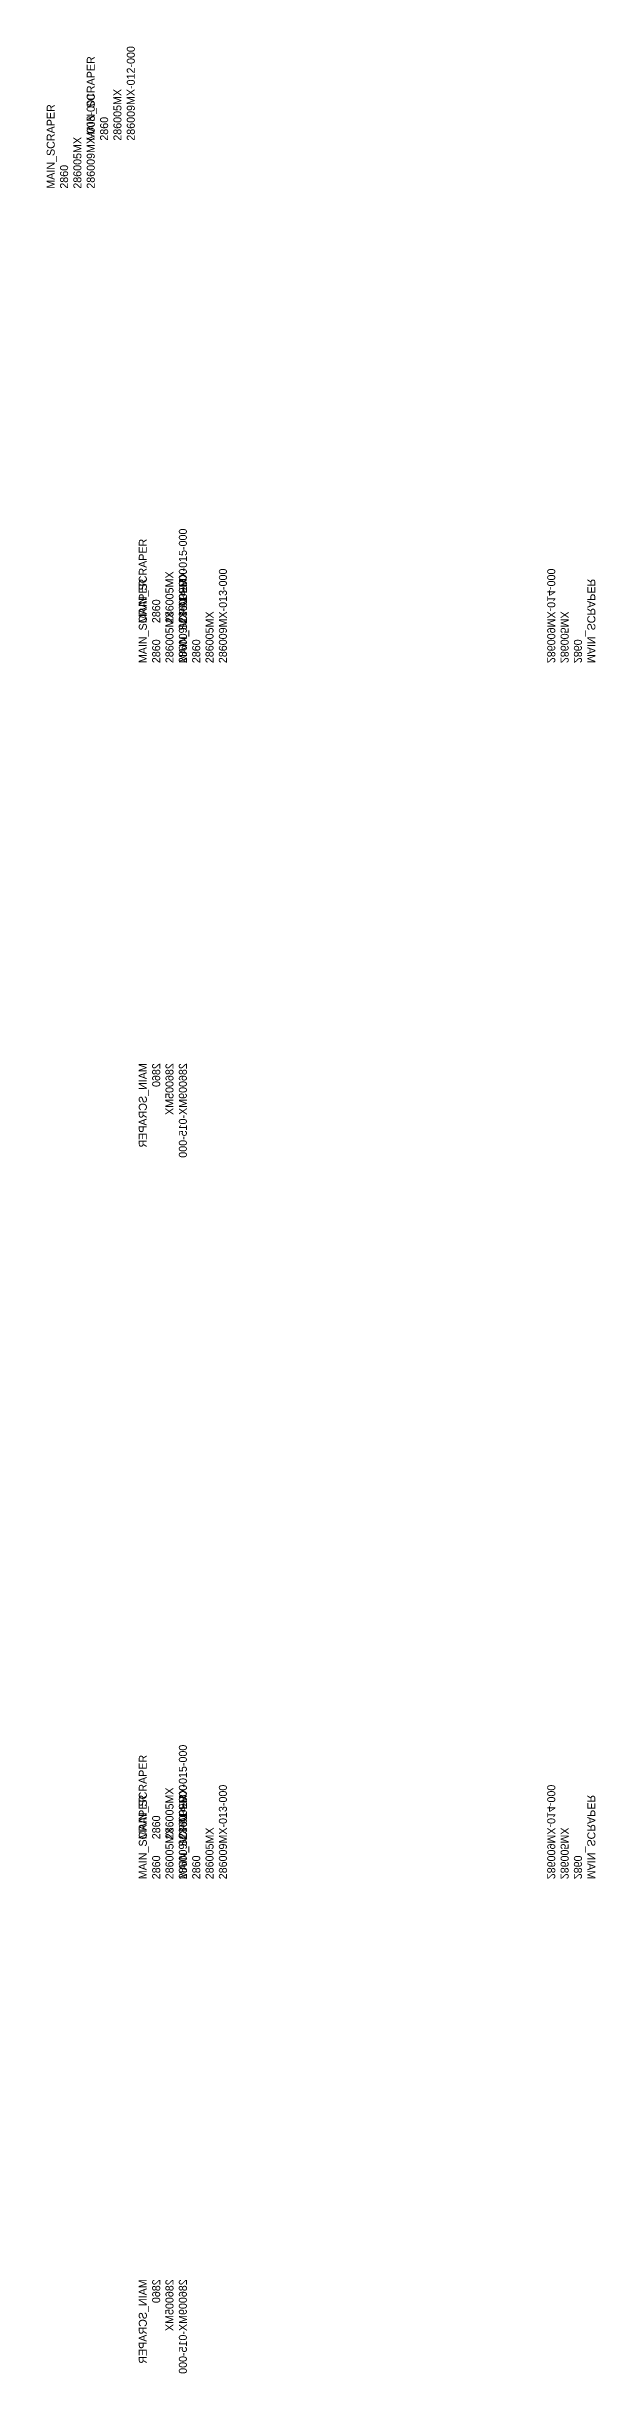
# Model space of a CAD drawing. Header units: millimetres. Extents: x 32072 to 32890, y 14147 to 25940.
# Drawn here: x 32072 to 32757, y 20177 to 23085 of the extents above; entities that cross this region are included whole.
import ezdxf

# ---------------------------------------------------------------- set-up
doc = ezdxf.new("R2010")
doc.units = ezdxf.units.MM
doc.layers.add('286009MX', color=42, linetype='Continuous')

# ---------------------------------------------------------------- blocks, each defined once
blk = doc.blocks.new('286009MX-014-000')
at = {"flags": 4}
for tag, p in [('AREA_NAME', (0, 0)), ('AREA_NUMBER', (0, -16.7)), ('ASSEMBLY_DRAWING', (0, -33.3)), ('COMPONENT_TAG', (0, -50))]:
    blk.add_attdef(tag, p, '', height=10, dxfattribs=at)
blk = doc.blocks.new('286009MX-015-000')
at = {"flags": 4}
for tag, p in [('AREA_NAME', (0, 0)), ('AREA_NUMBER', (0, -16.7)), ('ASSEMBLY_DRAWING', (0, -33.3)), ('COMPONENT_TAG', (0, -50))]:
    blk.add_attdef(tag, p, '', height=10, dxfattribs=at)
blk = doc.blocks.new('286009MX-013-000')
at = {"flags": 4}
for tag, p in [('AREA_NAME', (0, 0)), ('AREA_NUMBER', (0, -16.7)), ('ASSEMBLY_DRAWING', (0, -33.3)), ('COMPONENT_TAG', (0, -50))]:
    blk.add_attdef(tag, p, '', height=10, dxfattribs=at)
blk = doc.blocks.new('286009MX-012-000')
at = {"flags": 4}
for tag, p in [('AREA_NAME', (0, 0)), ('AREA_NUMBER', (0, -16.7)), ('ASSEMBLY_DRAWING', (0, -33.3)), ('COMPONENT_TAG', (0, -50))]:
    blk.add_attdef(tag, p, '', height=10, dxfattribs=at)
blk = doc.blocks.new('286009MX-008-000')
at = {"flags": 4}
for tag, p in [('AREA_NAME', (0, 0)), ('AREA_NUMBER', (0, -16.7)), ('ASSEMBLY_DRAWING', (0, -33.3)), ('COMPONENT_TAG', (0, -50))]:
    blk.add_attdef(tag, p, '', height=10, dxfattribs=at)

msp = doc.modelspace()

# ---------------------------------------------------------------- block references
at = {"layer": '286009MX'}
ref = msp.add_blockref('286009MX-012-000', (32132, 22967.5, 8045), dxfattribs=dict(at, rotation=90))
ref.add_attrib('COMPONENT_TAG', '286009MX-012-000', (32182, 22967.5, 8045), dxfattribs={"layer": '0', "height": 10, "rotation": 90})
ref.add_attrib('AREA_NUMBER', '2860', (32148.7, 22967.5, 8045), dxfattribs={"layer": '0', "height": 10, "rotation": 90})
ref.add_attrib('ASSEMBLY_DRAWING', '286005MX', (32165.3, 22967.5, 8045), dxfattribs={"layer": '0', "height": 10, "rotation": 90})
ref.add_attrib('AREA_NAME', 'MAIN_SCRAPER', (32132, 22967.5, 8045), dxfattribs={"layer": '0', "height": 10, "rotation": 90})
ref = msp.add_blockref('286009MX-008-000', (32082, 22907.5, 8048), dxfattribs=dict(at, rotation=90))
ref.add_attrib('AREA_NAME', 'MAIN_SCRAPER', (32082, 22907.5, 8048), dxfattribs={"layer": '0', "height": 10, "rotation": 90})
ref.add_attrib('COMPONENT_TAG', '286009MX-008-000', (32132, 22907.5, 8048), dxfattribs={"layer": '0', "height": 10, "rotation": 90})
ref.add_attrib('AREA_NUMBER', '2860', (32098.7, 22907.5, 8048), dxfattribs={"layer": '0', "height": 10, "rotation": 90})
ref.add_attrib('ASSEMBLY_DRAWING', '286005MX', (32115.3, 22907.5, 8048), dxfattribs={"layer": '0', "height": 10, "rotation": 90})
ref = msp.add_blockref('286009MX-015-000', (32197, 22364.5, 8112), dxfattribs=dict(at, rotation=90))
ref.add_attrib('COMPONENT_TAG', '286009MX-015-000', (32247, 22364.5, 8112), dxfattribs={"layer": '0', "height": 10, "rotation": 90})
ref.add_attrib('AREA_NAME', 'MAIN_SCRAPER', (32197, 22364.5, 8112), dxfattribs={"layer": '0', "height": 10, "rotation": 90})
ref.add_attrib('AREA_NUMBER', '2860', (32213.7, 22364.5, 8112), dxfattribs={"layer": '0', "height": 10, "rotation": 90})
ref.add_attrib('ASSEMBLY_DRAWING', '286005MX', (32230.3, 22364.5, 8112), dxfattribs={"layer": '0', "height": 10, "rotation": 90})
ref = msp.add_blockref('286009MX-014-000', (32197, 22314.5, 8112), dxfattribs=dict(at, rotation=90))
ref.add_attrib('COMPONENT_TAG', '286009MX-014-000', (32247, 22314.5, 8112), dxfattribs={"layer": '0', "height": 10, "rotation": 90})
ref.add_attrib('ASSEMBLY_DRAWING', '286005MX', (32230.3, 22314.5, 8112), dxfattribs={"layer": '0', "height": 10, "rotation": 90})
ref.add_attrib('AREA_NUMBER', '2860', (32213.7, 22314.5, 8112), dxfattribs={"layer": '0', "height": 10, "rotation": 90})
ref.add_attrib('AREA_NAME', 'MAIN_SCRAPER', (32197, 22314.5, 8112), dxfattribs={"layer": '0', "height": 10, "rotation": 90})
ref = msp.add_blockref('286009MX-013-000', (32247, 22314.5, 8112), dxfattribs=dict(at, rotation=90))
ref.add_attrib('AREA_NUMBER', '2860', (32263.7, 22314.5, 8112), dxfattribs={"layer": '0', "height": 10, "rotation": 90})
ref.add_attrib('COMPONENT_TAG', '286009MX-013-000', (32297, 22314.5, 8112), dxfattribs={"layer": '0', "height": 10, "rotation": 90})
ref.add_attrib('ASSEMBLY_DRAWING', '286005MX', (32280.3, 22314.5, 8112), dxfattribs={"layer": '0', "height": 10, "rotation": 90})
ref.add_attrib('AREA_NAME', 'MAIN_SCRAPER', (32247, 22314.5, 8112), dxfattribs={"layer": '0', "height": 10, "rotation": 90})
ref = msp.add_blockref('286009MX-014-000', (32747, 22314.5, 8112), dxfattribs=dict(at, xscale=-1, rotation=270))
ref.add_attrib('COMPONENT_TAG', '286009MX-014-000', (32697, 22314.5, 8112), dxfattribs={"layer": '0', "height": 10, "rotation": 270, "text_generation_flag": 2})
ref.add_attrib('ASSEMBLY_DRAWING', '286005MX', (32713.7, 22314.5, 8112), dxfattribs={"layer": '0', "height": 10, "rotation": 270, "text_generation_flag": 2})
ref.add_attrib('AREA_NUMBER', '2860', (32730.3, 22314.5, 8112), dxfattribs={"layer": '0', "height": 10, "rotation": 270, "text_generation_flag": 2})
ref.add_attrib('AREA_NAME', 'MAIN_SCRAPER', (32747, 22314.5, 8112), dxfattribs={"layer": '0', "height": 10, "rotation": 270, "text_generation_flag": 2})
ref = msp.add_blockref('286009MX-015-000', (32197, 21814.5, 8112), dxfattribs=dict(at, xscale=-1, rotation=90))
ref.add_attrib('COMPONENT_TAG', '286009MX-015-000', (32247, 21814.5, 8112), dxfattribs={"layer": '0', "height": 10, "rotation": 90, "text_generation_flag": 2})
ref.add_attrib('AREA_NAME', 'MAIN_SCRAPER', (32197, 21814.5, 8112), dxfattribs={"layer": '0', "height": 10, "rotation": 90, "text_generation_flag": 2})
ref.add_attrib('AREA_NUMBER', '2860', (32213.7, 21814.5, 8112), dxfattribs={"layer": '0', "height": 10, "rotation": 90, "text_generation_flag": 2})
ref.add_attrib('ASSEMBLY_DRAWING', '286005MX', (32230.3, 21814.5, 8112), dxfattribs={"layer": '0', "height": 10, "rotation": 90, "text_generation_flag": 2})
ref = msp.add_blockref('286009MX-015-000', (32197, 20844.5, 8112), dxfattribs=dict(at, rotation=90))
ref.add_attrib('COMPONENT_TAG', '286009MX-015-000', (32247, 20844.5, 8112), dxfattribs={"layer": '0', "height": 10, "rotation": 90})
ref.add_attrib('AREA_NAME', 'MAIN_SCRAPER', (32197, 20844.5, 8112), dxfattribs={"layer": '0', "height": 10, "rotation": 90})
ref.add_attrib('AREA_NUMBER', '2860', (32213.7, 20844.5, 8112), dxfattribs={"layer": '0', "height": 10, "rotation": 90})
ref.add_attrib('ASSEMBLY_DRAWING', '286005MX', (32230.3, 20844.5, 8112), dxfattribs={"layer": '0', "height": 10, "rotation": 90})
ref = msp.add_blockref('286009MX-014-000', (32197, 20794.5, 8112), dxfattribs=dict(at, rotation=90))
ref.add_attrib('COMPONENT_TAG', '286009MX-014-000', (32247, 20794.5, 8112), dxfattribs={"layer": '0', "height": 10, "rotation": 90})
ref.add_attrib('ASSEMBLY_DRAWING', '286005MX', (32230.3, 20794.5, 8112), dxfattribs={"layer": '0', "height": 10, "rotation": 90})
ref.add_attrib('AREA_NUMBER', '2860', (32213.7, 20794.5, 8112), dxfattribs={"layer": '0', "height": 10, "rotation": 90})
ref.add_attrib('AREA_NAME', 'MAIN_SCRAPER', (32197, 20794.5, 8112), dxfattribs={"layer": '0', "height": 10, "rotation": 90})
ref = msp.add_blockref('286009MX-013-000', (32247, 20794.5, 8112), dxfattribs=dict(at, rotation=90))
ref.add_attrib('AREA_NUMBER', '2860', (32263.7, 20794.5, 8112), dxfattribs={"layer": '0', "height": 10, "rotation": 90})
ref.add_attrib('COMPONENT_TAG', '286009MX-013-000', (32297, 20794.5, 8112), dxfattribs={"layer": '0', "height": 10, "rotation": 90})
ref.add_attrib('ASSEMBLY_DRAWING', '286005MX', (32280.3, 20794.5, 8112), dxfattribs={"layer": '0', "height": 10, "rotation": 90})
ref.add_attrib('AREA_NAME', 'MAIN_SCRAPER', (32247, 20794.5, 8112), dxfattribs={"layer": '0', "height": 10, "rotation": 90})
ref = msp.add_blockref('286009MX-014-000', (32747, 20794.5, 8112), dxfattribs=dict(at, xscale=-1, rotation=270))
ref.add_attrib('COMPONENT_TAG', '286009MX-014-000', (32697, 20794.5, 8112), dxfattribs={"layer": '0', "height": 10, "rotation": 270, "text_generation_flag": 2})
ref.add_attrib('ASSEMBLY_DRAWING', '286005MX', (32713.7, 20794.5, 8112), dxfattribs={"layer": '0', "height": 10, "rotation": 270, "text_generation_flag": 2})
ref.add_attrib('AREA_NUMBER', '2860', (32730.3, 20794.5, 8112), dxfattribs={"layer": '0', "height": 10, "rotation": 270, "text_generation_flag": 2})
ref.add_attrib('AREA_NAME', 'MAIN_SCRAPER', (32747, 20794.5, 8112), dxfattribs={"layer": '0', "height": 10, "rotation": 270, "text_generation_flag": 2})
ref = msp.add_blockref('286009MX-015-000', (32197, 20294.5, 8112), dxfattribs=dict(at, xscale=-1, rotation=90))
ref.add_attrib('COMPONENT_TAG', '286009MX-015-000', (32247, 20294.5, 8112), dxfattribs={"layer": '0', "height": 10, "rotation": 90, "text_generation_flag": 2})
ref.add_attrib('AREA_NAME', 'MAIN_SCRAPER', (32197, 20294.5, 8112), dxfattribs={"layer": '0', "height": 10, "rotation": 90, "text_generation_flag": 2})
ref.add_attrib('AREA_NUMBER', '2860', (32213.7, 20294.5, 8112), dxfattribs={"layer": '0', "height": 10, "rotation": 90, "text_generation_flag": 2})
ref.add_attrib('ASSEMBLY_DRAWING', '286005MX', (32230.3, 20294.5, 8112), dxfattribs={"layer": '0', "height": 10, "rotation": 90, "text_generation_flag": 2})

doc.saveas('drawing.dxf')
